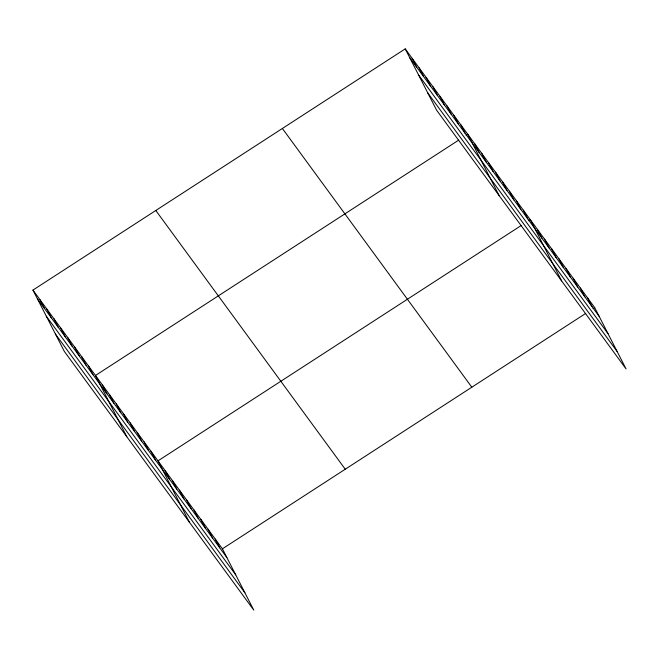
<?xml version="1.0" encoding="UTF-8"?>
<svg xmlns="http://www.w3.org/2000/svg" width="659" height="659" viewBox="0 0 659 659"><rect width="100%" height="100%" fill="white"/><g stroke="black" fill="none" stroke-linecap="round" stroke-linejoin="round"><path stroke-width="0.99" d="M32.95 290.092L222.404 548.823L253.773 610.127L64.318 351.395L32.95 290.092L405.227 48.873L594.682 307.605L626.05 368.908L436.596 110.177L405.227 48.873M458.738 140.095L95.473 375.473L126.841 436.777M466.111 135.317L467.75 134.255L499.118 195.558M521.261 225.477L157.987 460.855L189.355 522.159M528.625 220.699L530.264 219.636L561.633 280.94M222.404 548.823L585.67 313.445M593.042 308.667L594.682 307.605M409.692 57.597L599.146 316.336M418.572 74.953L608.026 333.685M427.716 92.828L617.17 351.56M282.373 128.472L471.828 387.212M155.804 210.493L345.25 469.224M37.415 298.824L226.869 557.555M46.295 316.172L235.749 574.903M55.438 334.047L244.893 592.779M587.523 297.835L591.988 306.559M580.365 288.057L584.83 296.789M573.206 278.279L577.671 287.011M566.048 268.51L570.521 277.233M558.898 258.732L563.363 267.463M551.74 248.962L556.204 257.685M544.581 239.184L549.046 247.916M537.423 229.414L541.887 238.138M523.32 210.147L527.785 218.879M516.376 200.665L520.841 209.389M509.423 191.176L513.896 199.908M502.479 181.686L506.944 190.418M495.535 172.205L500 180.928M488.583 162.715L493.056 171.447M481.638 153.226L486.103 161.957M474.694 143.744L479.159 152.468M460.798 124.765L465.27 133.497M453.853 115.284L458.318 124.007M446.909 105.794L451.374 114.518M439.957 96.305L444.43 105.036M433.012 86.823L437.477 95.547M426.068 77.334L430.533 86.057M419.124 67.844L423.589 76.576M412.172 58.363L416.636 67.086M215.246 539.054L219.711 547.777M208.087 529.276L212.552 538.008M200.929 519.506L205.394 528.23M193.771 509.728L198.244 518.452M186.621 499.95L191.085 508.682M179.462 490.181L183.927 498.904M172.304 480.403L176.769 489.135M165.145 470.633L169.61 479.357M151.043 451.366L155.508 460.097M144.099 441.884L148.563 450.608M137.146 432.395L141.619 441.126M130.202 422.905L134.667 431.637M123.258 413.424L127.722 422.147M116.305 403.934L120.778 412.666M109.361 394.444L113.826 403.176M102.417 384.963L106.882 393.687M88.52 365.984L92.985 374.716M81.576 356.503L86.041 365.226M74.632 347.013L79.096 355.745M67.679 337.523L72.152 346.255M60.735 328.042L65.2 336.765M53.791 318.552L58.256 327.284M46.847 309.063L51.311 317.795M39.894 299.581L44.359 308.305"/></g></svg>
